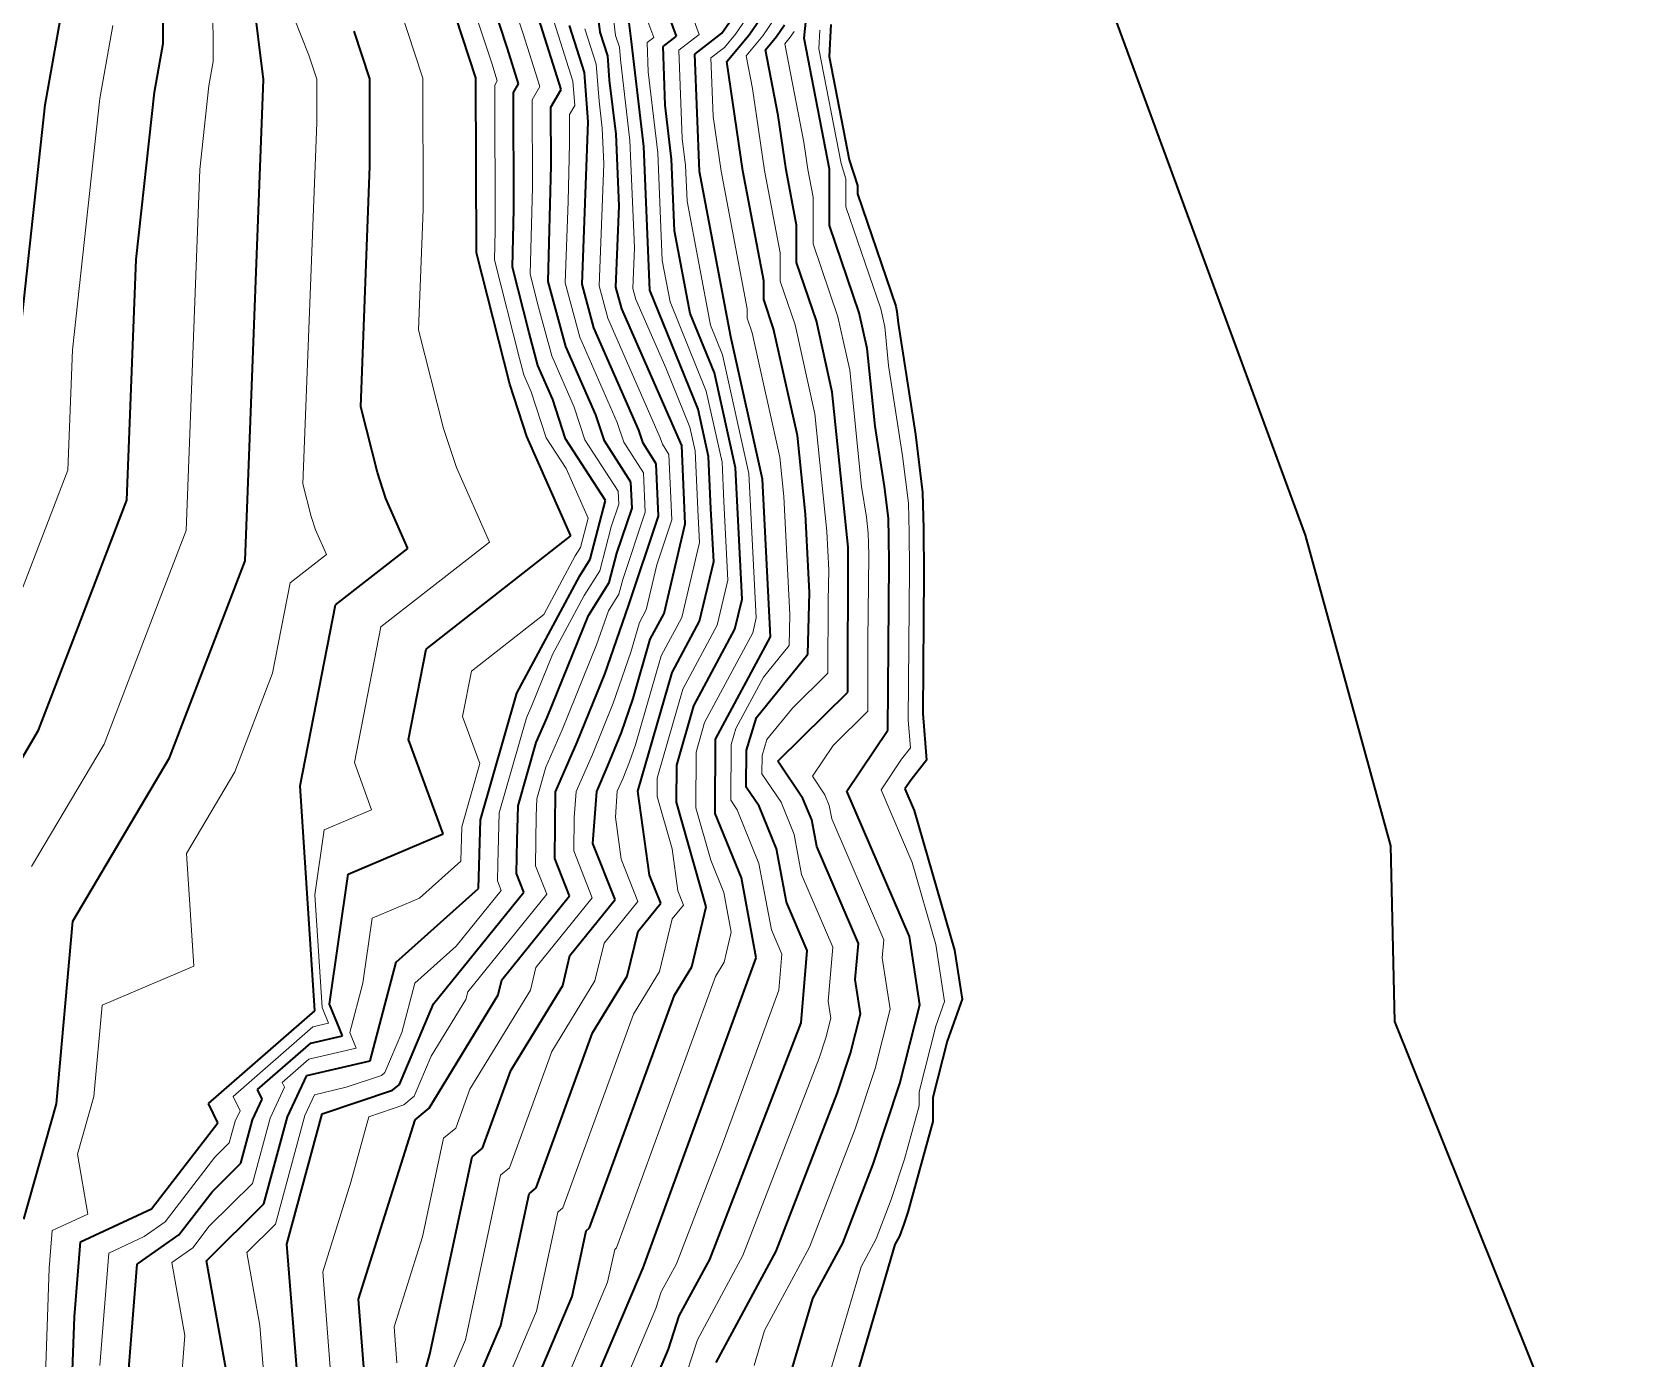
# Model space of a CAD drawing. Header units: millimetres. Extents: x -859836 to 307983, y -308065 to 649894.
# Drawn here: x 135434 to 221077, y 113607 to 184903 of the extents above; entities that cross this region are included whole.
import ezdxf

# ---------------------------------------------------------------- set-up
doc = ezdxf.new("R2010")
doc.units = ezdxf.units.MM
for name, color, linetype, lineweight in [('C-TOPO', 7, 'Continuous', 9), ('C-TOPO-MAJR', 7, 'Continuous', 35), ('C-TOPO-MINR', 7, 'Continuous', 9)]:
    doc.layers.add(name, color=color, linetype=linetype, lineweight=lineweight)

msp = doc.modelspace()

# ---------------------------------------------------------------- linework, layer by layer
at = {"layer": 'C-TOPO', "lineweight": 35}
for p, q in [((203894, 157853), (188747, 199017)), ((178378, 185300), (178296, 183581)), ((178296, 183581), (179374, 178032)), ((179374, 178032), (179812, 176650)), ((179812, 176650), (179812, 176197)), ((179812, 176197), (181868, 170155)), ((181868, 170155), (181932, 169869)), ((181932, 169869), (181996, 169244)), ((181996, 169244), (182924, 163261)), ((182924, 163261), (183309, 160142)), ((183309, 160142), (183353, 158181)), ((183353, 158181), (183383, 155744)), ((208483, 141141), (203894, 157853)), ((183383, 155744), (183318, 148267)), ((183318, 148267), (183519, 145757)), ((183519, 145757), (182693, 144702)), ((182693, 144702), (182364, 144211)), ((182364, 144211), (182867, 143039)), ((182867, 143039), (185036, 135547)), ((208691, 131709), (208483, 141141)), ((185036, 135547), (185435, 132910)), ((185435, 132910), (184633, 130651)), ((226080, 88412), (208691, 131709)), ((184633, 130651), (183864, 127619)), ((183864, 127619), (183856, 126331)), ((183856, 126331), (182522, 121457)), ((182308, 120807), (182063, 120170)), ((182522, 121457), (182308, 120807)), ((182063, 120170), (181820, 119722)), ((181820, 119722), (179824, 112911))]:
    msp.add_line(p, q, dxfattribs=at)
at = {"layer": 'C-TOPO-MAJR'}
for p, q in [((147888, 182346), (146409, 194203)), ((142483, 184278), (142439, 193360)), ((167640, 184533), (167072, 189271)), ((165988, 184888), (165610, 188047)), ((170078, 184679), (168819, 188126)), ((176939, 184570), (177327, 188176)), ((159307, 182426), (157628, 187537)), ((136155, 180982), (137078, 186211)), ((160996, 184012), (160156, 186567)), ((172517, 184826), (173803, 186700)), ((173991, 184741), (174848, 185990)), ((163885, 181802), (162685, 185598)), ((165137, 182712), (164336, 185243)), ((175465, 184655), (175894, 185280)), ((142021, 181664), (142483, 184278)), ((153597, 182386), (152758, 184941)), ((166388, 183622), (165988, 184888)), ((168331, 178732), (167640, 184533)), ((169359, 184123), (170078, 184679)), ((171078, 183713), (172517, 184826)), ((172796, 183303), (173991, 184741)), ((174868, 183937), (175465, 184655)), ((178308, 177524), (176939, 184570)), ((161596, 182114), (160996, 184012)), ((166492, 182301), (166388, 183622)), ((169479, 180963), (169359, 184123)), ((171318, 177394), (171078, 183713)), ((173648, 177437), (172796, 183303)), ((175552, 180413), (174868, 183937)), ((159330, 173032), (159307, 182426)), ((165345, 180070), (165137, 182712)), ((141045, 172659), (142021, 181664)), ((146891, 156474), (147888, 182346)), ((153609, 177689), (153597, 182386)), ((161319, 181640), (161596, 182114)), ((161335, 175378), (161319, 181640)), ((163332, 180855), (163885, 181802)), ((166838, 179401), (166492, 182301)), ((134201, 162973), (136155, 180982)), ((163340, 177724), (163332, 180855)), ((169824, 178063), (169479, 180963)), ((165010, 171334), (165345, 180070)), ((175978, 177480), (175552, 180413)), ((166997, 175546), (166838, 179401)), ((168649, 171023), (168331, 178732)), ((153111, 164753), (153609, 177689)), ((163191, 171490), (163340, 177724)), ((169983, 174208), (169824, 178063)), ((173002, 168513), (171318, 177394)), ((174771, 171517), (173648, 177437)), ((176539, 174520), (175978, 177480)), ((178308, 174500), (178308, 177524)), ((161261, 172261), (161335, 175378)), ((166830, 171179), (166997, 175546)), ((170825, 169768), (169983, 174208)), ((176540, 172505), (176539, 174520)), ((179911, 169793), (178308, 174500)), ((161125, 165961), (159330, 173032)), ((140546, 159723), (141045, 172659)), ((162158, 168726), (161261, 172261)), ((177608, 169366), (176540, 172505)), ((164135, 167986), (163191, 171490)), ((165639, 168998), (165010, 171334)), ((174771, 170509), (174771, 171517)), ((167144, 170011), (166830, 171179)), ((171244, 164622), (168649, 171023)), ((175305, 168940), (174771, 170509)), ((170364, 162676), (167144, 170011)), ((172123, 166567), (170825, 169768)), ((180336, 167880), (179911, 169793)), ((162630, 166974), (162158, 168726)), ((168055, 163497), (165639, 168998)), ((176581, 163202), (175305, 168940)), ((178458, 165541), (177608, 169366)), ((165745, 164318), (164135, 167986)), ((174703, 160862), (173002, 168513)), ((180760, 163713), (180336, 167880)), ((163435, 165140), (162630, 166974)), ((173257, 161467), (172123, 166567)), ((162047, 163147), (161125, 165961)), ((179307, 157208), (178458, 165541)), ((154008, 161218), (153111, 164753)), ((164127, 163029), (163435, 165140)), ((171811, 162071), (171244, 164622)), ((166206, 162911), (165745, 164318)), ((181265, 160462), (180760, 163713)), ((164409, 157803), (162047, 163147)), ((166261, 159715), (164127, 163029)), ((167629, 160702), (166206, 162911)), ((168285, 162793), (168055, 163497)), ((168997, 161689), (168285, 162793)), ((177010, 158985), (176581, 163202)), ((170557, 158457), (170364, 162676)), ((171939, 159259), (171811, 162071)), ((154469, 159811), (154008, 161218)), ((169125, 158876), (168997, 161689)), ((173321, 160060), (173257, 161467)), ((167693, 159296), (167629, 160702)), ((175137, 152386), (174703, 160862)), ((181474, 158767), (181265, 160462)), ((137827, 152665), (140546, 159723)), ((155650, 157139), (154469, 159811)), ((165441, 156551), (166261, 159715)), ((173610, 154410), (173321, 160060)), ((166883, 156881), (167693, 159296)), ((167506, 154047), (169125, 158876)), ((169414, 153632), (170557, 158457)), ((172083, 156433), (171939, 159259)), ((177226, 154772), (177010, 158985)), ((181498, 157701), (181474, 158767)), ((156630, 151726), (164409, 157803)), ((181515, 156377), (181498, 157701)), ((151760, 154100), (155650, 157139)), ((166474, 155299), (166883, 156881)), ((179294, 149413), (179315, 157014)), ((179313, 157169), (179307, 157208)), ((179316, 157149), (179313, 157169)), ((179315, 157014), (179316, 157121)), ((179316, 157136), (179316, 157149)), ((179316, 157121), (179316, 157136)), ((142828, 145870), (146891, 156474)), ((164880, 155665), (165441, 156551)), ((171321, 153217), (172083, 156433)), ((181436, 147367), (181515, 156377)), ((161499, 149352), (164880, 155665)), ((165350, 153526), (166474, 155299)), ((173229, 152802), (173610, 154410)), ((177153, 151459), (177226, 154772)), ((149861, 144377), (151760, 154100)), ((163126, 148037), (165350, 153526)), ((166236, 150382), (167506, 154047)), ((168675, 152256), (169414, 153632)), ((135796, 147362), (137827, 152665)), ((169844, 150465), (171321, 153217)), ((171013, 148674), (173229, 152802)), ((155680, 146864), (156630, 151726)), ((167756, 149070), (168675, 152256)), ((172182, 146883), (175137, 152386)), ((174378, 148037), (177153, 151459)), ((164753, 146722), (166236, 150382)), ((168007, 144092), (169844, 150465)), ((159552, 142542), (161499, 149352)), ((167121, 147237), (167756, 149070)), ((175564, 145731), (179294, 149413)), ((170094, 145488), (171013, 148674)), ((133203, 142973), (135796, 147362)), ((162543, 146705), (163126, 148037)), ((173848, 146294), (174378, 148037)), ((179244, 144094), (181436, 147367)), ((157534, 141784), (155680, 146864)), ((161569, 143300), (162543, 146705)), ((163587, 144057), (164753, 146722)), ((166380, 145407), (167121, 147237)), ((172163, 142884), (172182, 146883)), ((137642, 137090), (142828, 145870)), ((173838, 144306), (173848, 146294)), ((175538, 145692), (175564, 145731)), ((176884, 143691), (175538, 145692)), ((165797, 144075), (166380, 145407)), ((170085, 143488), (170094, 145488)), ((150638, 132283), (149861, 144377)), ((163537, 140470), (163587, 144057)), ((165587, 141279), (165797, 144075)), ((168635, 139573), (168007, 144092)), ((174523, 143288), (173838, 144306)), ((182601, 136280), (179244, 144094)), ((161512, 141455), (161569, 143300)), ((171683, 137867), (170085, 143488)), ((175464, 140980), (174523, 143288)), ((177354, 142537), (176884, 143691)), ((159437, 138852), (159552, 142542)), ((173573, 139423), (172163, 142884)), ((177621, 141108), (177354, 142537)), ((152434, 139632), (157534, 141784)), ((161487, 139661), (161512, 141455)), ((164335, 138458), (163537, 140470)), ((166785, 138261), (165587, 141279)), ((175998, 138121), (175464, 140980)), ((179859, 135898), (177621, 141108)), ((151438, 132635), (152434, 139632)), ((161886, 138655), (161487, 139661)), ((155008, 134887), (159437, 138852)), ((169234, 138064), (168635, 139573)), ((174374, 135134), (173573, 139423)), ((157029, 132645), (161886, 138655)), ((160692, 133950), (164335, 138458)), ((164356, 135256), (166785, 138261)), ((168019, 136561), (169234, 138064)), ((177116, 135516), (175998, 138121)), ((136766, 127281), (137642, 137090)), ((170905, 134636), (171683, 137867)), ((167436, 134139), (168019, 136561)), ((183157, 132601), (182601, 136280)), ((176784, 131635), (177116, 135516)), ((179692, 133958), (179859, 135898)), ((153619, 129597), (155008, 134887)), ((163967, 133641), (164356, 135256)), ((168296, 118461), (174374, 135134)), ((169976, 133113), (170905, 134636)), ((160498, 133143), (160692, 133950)), ((161179, 129071), (163967, 133641)), ((165578, 131092), (167436, 134139)), ((179970, 132118), (179692, 133958)), ((156781, 127050), (160498, 133143)), ((165417, 120608), (169976, 133113)), ((144926, 127290), (150638, 132283)), ((152129, 130940), (151438, 132635)), ((155200, 128324), (157029, 132645)), ((179434, 130002), (179970, 132118)), ((182085, 128370), (183157, 132601)), ((162538, 122755), (165578, 131092)), ((171871, 118905), (176784, 131635)), ((147567, 128047), (150423, 130543)), ((150423, 130543), (152129, 130940)), ((150207, 128803), (153619, 129597)), ((178722, 127836), (179434, 130002)), ((149174, 126580), (150207, 128803)), ((159660, 124903), (161179, 129071)), ((147817, 127534), (147567, 128047)), ((151047, 126737), (154825, 128011)), ((154825, 128011), (155200, 128324)), ((175447, 119349), (178722, 127836)), ((180661, 124036), (182085, 128370)), ((135010, 121072), (136766, 127281)), ((145427, 126264), (144926, 127290)), ((147300, 126422), (147817, 127534)), ((156032, 126425), (156781, 127050)), ((141869, 121628), (145427, 126264)), ((146666, 124085), (147300, 126422)), ((147905, 121905), (149174, 126580)), ((149145, 119725), (151047, 126737)), ((152985, 116771), (156032, 126425)), ((156824, 113816), (159098, 124434)), ((159098, 124434), (159660, 124903)), ((145121, 122554), (146666, 124085)), ((179023, 119793), (180661, 124036)), ((143342, 120236), (145121, 122554)), ((162164, 122443), (162538, 122755)), ((138048, 119862), (141869, 121628)), ((144816, 118843), (147905, 121905)), ((160648, 115364), (162164, 122443)), ((141086, 118652), (143342, 120236)), ((164472, 116912), (165230, 120452)), ((165230, 120452), (165417, 120608)), ((137729, 115828), (138048, 119862)), ((149762, 111944), (149145, 119725)), ((172216, 113373), (175447, 119349)), ((177408, 116805), (179023, 119793)), ((140449, 110583), (141086, 118652)), ((146231, 111007), (144816, 118843)), ((163788, 107854), (168296, 118461)), ((170236, 115881), (171871, 118905)), ((153293, 112880), (152985, 116771)), ((161467, 109841), (164472, 116912)), ((176322, 113103), (177408, 116805)), ((137588, 111991), (137729, 115828)), ((169652, 114094), (170236, 115881)), ((159145, 111829), (160648, 115364)), ((167412, 108822), (169652, 114094)), ((154933, 107023), (156824, 113816))]:
    msp.add_line(p, q, dxfattribs=at)
at = {"layer": 'C-TOPO-MINR'}
for p, q in [((171298, 184753), (169408, 189923)), ((166814, 184711), (166341, 188659)), ((145186, 183312), (145163, 187853)), ((160151, 183219), (158892, 187052)), ((156452, 182406), (155193, 186239)), ((161840, 184805), (161420, 186083)), ((168859, 184606), (168229, 186329)), ((173254, 184783), (174325, 186345)), ((139088, 181323), (139781, 185245)), ((150323, 183643), (149504, 185731)), ((164511, 182257), (163510, 185421)), ((165762, 183167), (165162, 185066)), ((174728, 184698), (175371, 185635)), ((177737, 183988), (177786, 185000)), ((162740, 181958), (161840, 184805)), ((167014, 184078), (166814, 184711)), ((168499, 184328), (168859, 184606)), ((168559, 182748), (168499, 184328)), ((170218, 183918), (171298, 184753)), ((172657, 184065), (173254, 184783)), ((173832, 183620), (174728, 184698)), ((175903, 184254), (176202, 184613)), ((176930, 178969), (175903, 184254)), ((176202, 184613), (176416, 184925)), ((144955, 182005), (145186, 183312)), ((150743, 182366), (150323, 183643)), ((167066, 183417), (167014, 184078)), ((167585, 179066), (167066, 183417)), ((170398, 179178), (170218, 183918)), ((171937, 183508), (172657, 184065)), ((172057, 180348), (171937, 183508)), ((174174, 181858), (173832, 183620)), ((178935, 177823), (177737, 183988)), ((160451, 182270), (160151, 183219)), ((165919, 181185), (165762, 183167)), ((169078, 178397), (168559, 182748)), ((144466, 177502), (144955, 182005)), ((150749, 180017), (150743, 182366)), ((156470, 175361), (156452, 182406)), ((160313, 182033), (160451, 182270)), ((160332, 174205), (160313, 182033)), ((162326, 181248), (162740, 181958)), ((164615, 180936), (164511, 182257)), ((174813, 177459), (174174, 181858)), ((137623, 167816), (139088, 181323)), ((162337, 176551), (162326, 181248)), ((164339, 180462), (164615, 180936)), ((166092, 179735), (165919, 181185)), ((150001, 160614), (150749, 180017)), ((164342, 178897), (164339, 180462)), ((172483, 177415), (172057, 180348)), ((166171, 177808), (166092, 179735)), ((167823, 173285), (167585, 179066)), ((170571, 177728), (170398, 179178)), ((164268, 175780), (164342, 178897)), ((169316, 172616), (169078, 178397)), ((177143, 177502), (176930, 178969)), ((143719, 158099), (144466, 177502)), ((165920, 171256), (166171, 177808)), ((170650, 175801), (170571, 177728)), ((173887, 170015), (172483, 177415)), ((175655, 173019), (174813, 177459)), ((177424, 176022), (177143, 177502)), ((179193, 177010), (178935, 177823)), ((162226, 171875), (162337, 176551)), ((179193, 175498), (179193, 177010)), ((164101, 171412), (164268, 175780)), ((171914, 169141), (170650, 175801)), ((177424, 173503), (177424, 176022)), ((156220, 168893), (156470, 175361)), ((181062, 170006), (179193, 175498)), ((160295, 172647), (160332, 174205)), ((167739, 171101), (167823, 173285)), ((175655, 171507), (175655, 173019)), ((178759, 169580), (177424, 173503)), ((161642, 167343), (160295, 172647)), ((169737, 170396), (169316, 172616)), ((162675, 170108), (162226, 171875)), ((164887, 168492), (164101, 171412)), ((176456, 169153), (175655, 171507)), ((166392, 169504), (165920, 171256)), ((167896, 170517), (167739, 171101)), ((169507, 166849), (167896, 170517)), ((163382, 167480), (162675, 170108)), ((171683, 165594), (169737, 170396)), ((173887, 169511), (173887, 170015)), ((179397, 166711), (178759, 169580)), ((181275, 169050), (181062, 170006)), ((157567, 163589), (156220, 168893)), ((169209, 163086), (166392, 169504)), ((172563, 167540), (171914, 169141)), ((174154, 168727), (173887, 169511)), ((175642, 162032), (174154, 168727)), ((177520, 164371), (176456, 169153)), ((181487, 166966), (181275, 169050)), ((166900, 163908), (164887, 168492)), ((137374, 161348), (137623, 167816)), ((161878, 166467), (161642, 167343)), ((164590, 164729), (163382, 167480)), ((173980, 161165), (172563, 167540)), ((162280, 165550), (161878, 166467)), ((170804, 163649), (169507, 166849)), ((180034, 160460), (179397, 166711)), ((182241, 162109), (181487, 166966)), ((163087, 163088), (162280, 165550)), ((172534, 161769), (171683, 165594)), ((165166, 162970), (164590, 164729)), ((158258, 161479), (157567, 163589)), ((167245, 162852), (166900, 163908)), ((171087, 162373), (170804, 163649)), ((178164, 158046), (177520, 164371)), ((164154, 161431), (163087, 163088)), ((166945, 160209), (165166, 162970)), ((168313, 161195), (167245, 162852)), ((169325, 162734), (169209, 163086)), ((169680, 162182), (169325, 162734)), ((169841, 158666), (169680, 162182)), ((171248, 158858), (171087, 162373)), ((175857, 159923), (175642, 162032)), ((182553, 159576), (182241, 162109)), ((133295, 150760), (137374, 161348)), ((160030, 157471), (158258, 161479)), ((165335, 158759), (164154, 161431)), ((168409, 159086), (168313, 161195)), ((172630, 159660), (172534, 161769)), ((174012, 160461), (173980, 161165)), ((150450, 158846), (150001, 160614)), ((166977, 159505), (166945, 160209)), ((174373, 153398), (174012, 160461)), ((180289, 158815), (180034, 160460)), ((166572, 158298), (166977, 159505)), ((172847, 155422), (172630, 159660)), ((176181, 153579), (175857, 159923)), ((182590, 157983), (182553, 159576)), ((150680, 158142), (150450, 158846)), ((164925, 157177), (165335, 158759)), ((167195, 155464), (168409, 159086)), ((169031, 156252), (169841, 158666)), ((171320, 157445), (171248, 158858)), ((180395, 157958), (180289, 158815)), ((142359, 154569), (143719, 158099)), ((151271, 156806), (150680, 158142)), ((165957, 155925), (166572, 158298)), ((178270, 155965), (178164, 158046)), ((180407, 157418), (180395, 157958)), ((182614, 156005), (182590, 157983)), ((149326, 155287), (151271, 156806)), ((154195, 152913), (160030, 157471)), ((162954, 153578), (164644, 156734)), ((164644, 156734), (164925, 157177)), ((170367, 153424), (171320, 157445)), ((180376, 152191), (180415, 156749)), ((180415, 156749), (180407, 157418)), ((165115, 154595), (165957, 155925)), ((168460, 153840), (169031, 156252)), ((178234, 154329), (178270, 155965)), ((182543, 147896), (182614, 156005)), ((148376, 150426), (149326, 155287)), ((166990, 154673), (167195, 155464)), ((172275, 153009), (172847, 155422)), ((139312, 146616), (142359, 154569)), ((163425, 151439), (165115, 154595)), ((166428, 153787), (166990, 154673)), ((178224, 150436), (178234, 154329)), ((159064, 150539), (162954, 153578)), ((165793, 151954), (166428, 153787)), ((168090, 153152), (168460, 153840)), ((169259, 151361), (170367, 153424)), ((174183, 152594), (174373, 153398)), ((176145, 151923), (176181, 153579)), ((152771, 145621), (154195, 152913)), ((167631, 151559), (168090, 153152)), ((170428, 149570), (172275, 153009)), ((171597, 147779), (174183, 152594)), ((163939, 147380), (165793, 151954)), ((174757, 150212), (176145, 151923)), ((180365, 148390), (180376, 152191)), ((162313, 148695), (163425, 151439)), ((166679, 148809), (167631, 151559)), ((167881, 146581), (169259, 151361)), ((146345, 145123), (148376, 150426)), ((158590, 148108), (159064, 150539)), ((173280, 147460), (174757, 150212)), ((176313, 148550), (178224, 150436)), ((169050, 144790), (170428, 149570)), ((162021, 148028), (162313, 148695)), ((165566, 146065), (166679, 148809)), ((174943, 146860), (176313, 148550)), ((178500, 146549), (180365, 148390)), ((159517, 145568), (158590, 148108)), ((160561, 142921), (162021, 148028)), ((163065, 145381), (163939, 147380)), ((171138, 146185), (171597, 147779)), ((173015, 146588), (173280, 147460)), ((182662, 146420), (182543, 147896)), ((135422, 140031), (139312, 146616)), ((167564, 145665), (167881, 146581)), ((173001, 143595), (173015, 146588)), ((174681, 145999), (174943, 146860)), ((177391, 144893), (178500, 146549)), ((153698, 143081), (152771, 145621)), ((164692, 144066), (165566, 146065)), ((167193, 144750), (167564, 145665)), ((171124, 143186), (171138, 146185)), ((174676, 145017), (174681, 145999)), ((181079, 144163), (182175, 145800)), ((182175, 145800), (182662, 146420)), ((143751, 140734), (146345, 145123)), ((158543, 142163), (159517, 145568)), ((162578, 143679), (163065, 145381)), ((166902, 144084), (167193, 144750)), ((169046, 143790), (169050, 144790)), ((175703, 143489), (174676, 145017)), ((178064, 143893), (177391, 144893)), ((164587, 142668), (164692, 144066)), ((166797, 142686), (166902, 144084)), ((178299, 143316), (178064, 143893)), ((182757, 140256), (181079, 144163)), ((151148, 142004), (153698, 143081)), ((162549, 142756), (162578, 143679)), ((169845, 140980), (169046, 143790)), ((171923, 140376), (171124, 143186)), ((173343, 143086), (173001, 143595)), ((174518, 140202), (173343, 143086)), ((176409, 141759), (175703, 143489)), ((178433, 142601), (178299, 143316)), ((160475, 140154), (160561, 142921)), ((162512, 140066), (162549, 142756)), ((164562, 140874), (164587, 142668)), ((167111, 140426), (166797, 142686)), ((181230, 136089), (178433, 142601)), ((150650, 138506), (151148, 142004)), ((158486, 140318), (158543, 142163)), ((176809, 139614), (176409, 141759)), ((144140, 134687), (143751, 140734)), ((165560, 138359), (164562, 140874)), ((170159, 138720), (169845, 140980)), ((156271, 138336), (158486, 140318)), ((160462, 139257), (160475, 140154)), ((163111, 138557), (162512, 140066)), ((168009, 138162), (167111, 140426)), ((172628, 138645), (171923, 140376)), ((175186, 136628), (174518, 140202)), ((178487, 135707), (176809, 139614)), ((184033, 135849), (182757, 140256)), ((158233, 135749), (160662, 138754)), ((160662, 138754), (160462, 139257)), ((151038, 132459), (150650, 138506)), ((153721, 137259), (156271, 138336)), ((158861, 133298), (163111, 138557)), ((162524, 134603), (165560, 138359)), ((166188, 135908), (168009, 138162)), ((169851, 137214), (170458, 137965)), ((170458, 137965), (170159, 138720)), ((173029, 136500), (172628, 138645)), ((153223, 133761), (153721, 137259)), ((169171, 134388), (169851, 137214)), ((172640, 134885), (173029, 136500)), ((175745, 135325), (175186, 136628)), ((156018, 133766), (158233, 135749)), ((165702, 133890), (166188, 135908)), ((175579, 133385), (175745, 135325)), ((178238, 132796), (178487, 135707)), ((181146, 135119), (181230, 136089)), ((184497, 132783), (184033, 135849)), ((139204, 132581), (144140, 134687)), ((162232, 133392), (162524, 134603)), ((172175, 134124), (172640, 134885)), ((181563, 132359), (181146, 135119)), ((152529, 131116), (153223, 133761)), ((155324, 131121), (156018, 133766)), ((163378, 130082), (165702, 133890)), ((166856, 119534), (172175, 134124)), ((167777, 132103), (169171, 134388)), ((156905, 129848), (158763, 132894)), ((158763, 132894), (158861, 133298)), ((158980, 128061), (162232, 133392)), ((172540, 125048), (175579, 133385)), ((178377, 131877), (178238, 132796)), ((184025, 131454), (184497, 132783)), ((138766, 127676), (139204, 132581)), ((151383, 131612), (151038, 132459)), ((163978, 121682), (167777, 132103)), ((180759, 129186), (181563, 132359)), ((146246, 127668), (150530, 131413)), ((150530, 131413), (151383, 131612)), ((152874, 130269), (152529, 131116)), ((154410, 128961), (155324, 131121)), ((178109, 130819), (178377, 131877)), ((183132, 127928), (184025, 131454)), ((150315, 129673), (152874, 130269)), ((177753, 129735), (178109, 130819)), ((148887, 128425), (150315, 129673)), ((155990, 127687), (156905, 129848)), ((161099, 123829), (163378, 130082)), ((173659, 119127), (177753, 129735)), ((152333, 128167), (154222, 128804)), ((154222, 128804), (154410, 128961)), ((179691, 125936), (180759, 129186)), ((137888, 124571), (138766, 127676)), ((146622, 126899), (146246, 127668)), ((148237, 126501), (149012, 128169)), ((149012, 128169), (148887, 128425)), ((150110, 126658), (150627, 127770)), ((150627, 127770), (152333, 128167)), ((155429, 127218), (155990, 127687)), ((158220, 125977), (158980, 128061)), ((183127, 127171), (183132, 127928)), ((146363, 126343), (146622, 126899)), ((153539, 126581), (155429, 127218)), ((182342, 124303), (183127, 127171)), ((146046, 125175), (146363, 126343)), ((147286, 122995), (148237, 126501)), ((148525, 120815), (150110, 126658)), ((152588, 123075), (153539, 126581)), ((157565, 125430), (158220, 125977)), ((177235, 119571), (179691, 125936)), ((145274, 124409), (146046, 125175)), ((156428, 120121), (157565, 125430)), ((170084, 118683), (172540, 125048)), ((138439, 121350), (137888, 124571)), ((142606, 120932), (145274, 124409)), ((181630, 122136), (182342, 124303)), ((158736, 114590), (160631, 123438)), ((160631, 123438), (161099, 123829)), ((144968, 120699), (147286, 122995)), ((151065, 118248), (152588, 123075)), ((163697, 121447), (163978, 121682)), ((180811, 120015), (181630, 122136)), ((136529, 120467), (138439, 121350)), ((141477, 120140), (142606, 120932)), ((146980, 119284), (148525, 120815)), ((162560, 116138), (163697, 121447)), ((136370, 118450), (136529, 120467)), ((139567, 119257), (141477, 120140)), ((144079, 119540), (144968, 120699)), ((154904, 115293), (156428, 120121)), ((180003, 118521), (180811, 120015)), ((139089, 113206), (139567, 119257)), ((142951, 118748), (144079, 119540)), ((147688, 115366), (146980, 119284)), ((166384, 117686), (166763, 119456)), ((166763, 119456), (166856, 119534)), ((171207, 114591), (173659, 119127)), ((174812, 115089), (177235, 119571)), ((136158, 112695), (136370, 118450)), ((143658, 114829), (142951, 118748)), ((151528, 112412), (151065, 118248)), ((169266, 117171), (170084, 118683)), ((178382, 112990), (180003, 118521)), ((162627, 108847), (166384, 117686)), ((168974, 116277), (169266, 117171)), ((160306, 110835), (162560, 116138)), ((165600, 108338), (168974, 116277)), ((143340, 110795), (143658, 114829)), ((147997, 111475), (147688, 115366)), ((155059, 113348), (154904, 115293)), ((174263, 113216), (174812, 115089)), ((157985, 112822), (158736, 114590)), ((170331, 111910), (171207, 114591))]:
    msp.add_line(p, q, dxfattribs=at)

doc.saveas('drawing.dxf')
